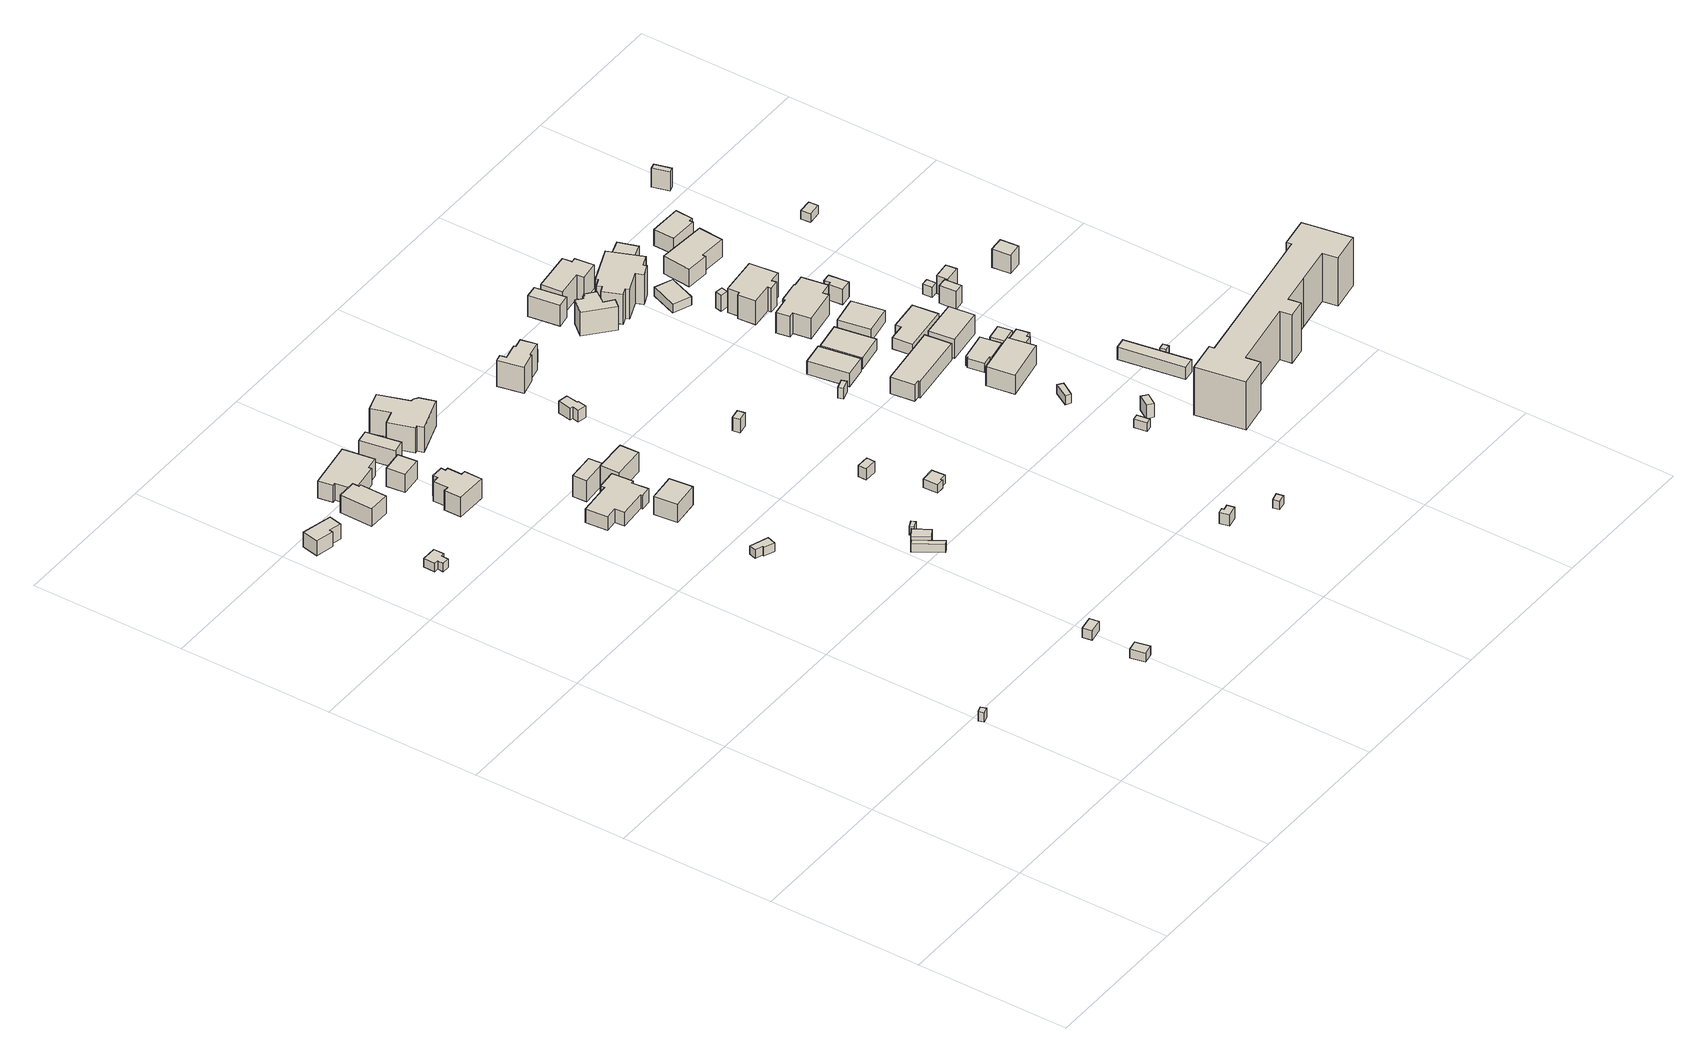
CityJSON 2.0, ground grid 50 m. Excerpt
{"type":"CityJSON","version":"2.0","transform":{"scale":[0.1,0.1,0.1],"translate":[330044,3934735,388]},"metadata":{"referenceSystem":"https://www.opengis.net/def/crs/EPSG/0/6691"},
"CityObjects":{
"building1":{"type":"Building","attributes":{"measuredHeight":3.6,"BuildingIDAttribute.prefecture":"14","BuildingIDAttribute.city":"14151","BuildingDetailAttribute.surveyYear":2015},"geometry":[{"type":"Solid","lod":"1","boundaries":[[[[0,1,2,3]],[[2,4,5,3]],[[1,6,4,2]],[[0,7,6,1]],[[3,5,7,0]],[[4,6,7,5]]]]}]},
"building2":{"type":"Building","attributes":{"BuildingIDAttribute.prefecture":"14","BuildingIDAttribute.city":"14151","BuildingDetailAttribute.surveyYear":2015},"geometry":[{"type":"Solid","lod":"1","boundaries":[[[[8,9,10,11,12,13,14,15]],[[14,16,17,15]],[[13,18,16,14]],[[12,19,18,13]],[[11,20,19,12]],[[10,21,20,11]],[[9,22,21,10]],[[8,23,22,9]],[[15,17,23,8]],[[16,18,19,20,21,22,23,17]]]]}]},
"building3":{"type":"Building","attributes":{"measuredHeight":3.5,"BuildingIDAttribute.prefecture":"14","BuildingIDAttribute.city":"14151","BuildingDetailAttribute.surveyYear":2015},"geometry":[{"type":"Solid","lod":"1","boundaries":[[[[24,25,26,27]],[[26,28,29,27]],[[25,30,28,26]],[[24,31,30,25]],[[27,29,31,24]],[[28,30,31,29]]]]}]},
"building4":{"type":"Building","attributes":{"measuredHeight":4.5,"BuildingIDAttribute.prefecture":"14","BuildingIDAttribute.city":"14151","BuildingDetailAttribute.surveyYear":2015},"geometry":[{"type":"Solid","lod":"1","boundaries":[[[[32,33,34,35]],[[34,36,37,35]],[[33,38,36,34]],[[32,39,38,33]],[[35,37,39,32]],[[36,38,39,37]]]]}]},
"building5":{"type":"Building","attributes":{"usage":"422","measuredHeight":6,"storeysAboveGround":1,"BuildingIDAttribute.prefecture":"14","BuildingIDAttribute.city":"14151","BuildingDetailAttribute.totalFloorArea":30.34,"BuildingDetailAttribute.buildingFootprintArea":30.34,"BuildingDetailAttribute.buildingStructureType":"601","BuildingDetailAttribute.buildingStructureOrgType":"1","BuildingDetailAttribute.orgUsage":"138","BuildingDetailAttribute.surveyYear":2015,"BuildingLandSlideRiskAttribute.description":"1","BuildingLandSlideRiskAttribute.areaType":"1"},"geometry":[{"type":"Solid","lod":"1","boundaries":[[[[40,41,42,43,44,45]],[[44,46,47,45]],[[43,48,46,44]],[[42,49,48,43]],[[41,50,49,42]],[[40,51,50,41]],[[45,47,51,40]],[[46,48,49,50,51,47]]]]}]},
"building6":{"type":"Building","attributes":{"BuildingIDAttribute.prefecture":"14","BuildingIDAttribute.city":"14151","BuildingDetailAttribute.surveyYear":2015},"geometry":[{"type":"Solid","lod":"1","boundaries":[[[[52,53,54,55,56,57]],[[56,58,59,57]],[[55,60,58,56]],[[54,61,60,55]],[[53,62,61,54]],[[52,63,62,53]],[[57,59,63,52]],[[58,60,61,62,63,59]]]]}]},
"building7":{"type":"Building","attributes":{"usage":"411","measuredHeight":7,"storeysAboveGround":1,"BuildingIDAttribute.prefecture":"14","BuildingIDAttribute.city":"14151","BuildingDetailAttribute.totalFloorArea":62.89,"BuildingDetailAttribute.buildingFootprintArea":62.89,"BuildingDetailAttribute.buildingStructureType":"601","BuildingDetailAttribute.buildingStructureOrgType":"1","BuildingDetailAttribute.orgUsage":"10","BuildingDetailAttribute.surveyYear":2015},"geometry":[{"type":"Solid","lod":"1","boundaries":[[[[64,65,66,67,68,69]],[[68,70,71,69]],[[67,72,70,68]],[[66,73,72,67]],[[65,74,73,66]],[[64,75,74,65]],[[69,71,75,64]],[[70,72,73,74,75,71]]]]}]},
"building8":{"type":"Building","attributes":{"BuildingIDAttribute.prefecture":"14","BuildingIDAttribute.city":"14151","BuildingDetailAttribute.surveyYear":2015},"geometry":[{"type":"Solid","lod":"1","boundaries":[[[[76,77,78,79]],[[78,80,81,79]],[[77,82,80,78]],[[76,83,82,77]],[[79,81,83,76]],[[80,82,83,81]]]]}]},
"building9":{"type":"Building","attributes":{"usage":"411","measuredHeight":6.6,"storeysAboveGround":2,"BuildingIDAttribute.prefecture":"14","BuildingIDAttribute.city":"14151","BuildingDetailAttribute.totalFloorArea":296,"BuildingDetailAttribute.buildingFootprintArea":148,"BuildingDetailAttribute.buildingStructureType":"601","BuildingDetailAttribute.buildingStructureOrgType":"1","BuildingDetailAttribute.orgUsage":"10","BuildingDetailAttribute.surveyYear":2015},"geometry":[{"type":"Solid","lod":"1","boundaries":[[[[84,85,86,87,88,89,90,91,92,93,94,95]],[[94,96,97,95]],[[93,98,96,94]],[[92,99,98,93]],[[91,100,99,92]],[[90,101,100,91]],[[89,102,101,90]],[[88,103,102,89]],[[87,104,103,88]],[[86,105,104,87]],[[85,106,105,86]],[[84,107,106,85]],[[95,97,107,84]],[[96,98,99,100,101,102,103,104,105,106,107,97]]]]}]},
"building10":{"type":"Building","attributes":{"BuildingIDAttribute.prefecture":"14","BuildingIDAttribute.city":"14151","BuildingDetailAttribute.surveyYear":2015},"geometry":[{"type":"Solid","lod":"1","boundaries":[[[[108,109,110,111]],[[110,112,113,111]],[[109,114,112,110]],[[108,115,114,109]],[[111,113,115,108]],[[112,114,115,113]]]]}]},
"building11":{"type":"Building","attributes":{"usage":"422","measuredHeight":13.2,"storeysAboveGround":1,"BuildingIDAttribute.prefecture":"14","BuildingIDAttribute.city":"14151","BuildingDetailAttribute.totalFloorArea":50.46,"BuildingDetailAttribute.buildingFootprintArea":50.46,"BuildingDetailAttribute.buildingStructureType":"601","BuildingDetailAttribute.buildingStructureOrgType":"1","BuildingDetailAttribute.orgUsage":"137","BuildingDetailAttribute.surveyYear":2015,"BuildingLandSlideRiskAttribute.description":"1","BuildingLandSlideRiskAttribute.areaType":"1"},"geometry":[{"type":"Solid","lod":"1","boundaries":[[[[116,117,118,119,120,121,122,123,124,125,126,127]],[[126,128,129,127]],[[125,130,128,126]],[[124,131,130,125]],[[123,132,131,124]],[[122,133,132,123]],[[121,134,133,122]],[[120,135,134,121]],[[119,136,135,120]],[[118,137,136,119]],[[117,138,137,118]],[[116,139,138,117]],[[127,129,139,116]],[[128,130,131,132,133,134,135,136,137,138,139,129]]]]}]},
"building12":{"type":"Building","attributes":{"BuildingIDAttribute.prefecture":"14","BuildingIDAttribute.city":"14151","BuildingDetailAttribute.surveyYear":2015},"geometry":[{"type":"Solid","lod":"1","boundaries":[[[[140,141,142,143]],[[142,144,145,143]],[[141,146,144,142]],[[140,147,146,141]],[[143,145,147,140]],[[144,146,147,145]]]]}]},
"building13":{"type":"Building","attributes":{"usage":"411","measuredHeight":7.4,"storeysAboveGround":1,"BuildingIDAttribute.prefecture":"14","BuildingIDAttribute.city":"14151","BuildingDetailAttribute.totalFloorArea":133.66,"BuildingDetailAttribute.buildingFootprintArea":133.66,"BuildingDetailAttribute.buildingStructureType":"601","BuildingDetailAttribute.buildingStructureOrgType":"1","BuildingDetailAttribute.orgUsage":"10","BuildingDetailAttribute.surveyYear":2015},"geometry":[{"type":"Solid","lod":"1","boundaries":[[[[148,149,150,151,152,153,154,155]],[[154,156,157,155]],[[153,158,156,154]],[[152,159,158,153]],[[151,160,159,152]],[[150,161,160,151]],[[149,162,161,150]],[[148,163,162,149]],[[155,157,163,148]],[[156,158,159,160,161,162,163,157]]]]}]},
"building14":{"type":"Building","attributes":{"usage":"411","measuredHeight":7.3,"storeysAboveGround":1,"BuildingIDAttribute.prefecture":"14","BuildingIDAttribute.city":"14151","BuildingDetailAttribute.totalFloorArea":57.11,"BuildingDetailAttribute.buildingFootprintArea":57.11,"BuildingDetailAttribute.buildingStructureType":"601","BuildingDetailAttribute.buildingStructureOrgType":"1","BuildingDetailAttribute.orgUsage":"10","BuildingDetailAttribute.surveyYear":2015},"geometry":[{"type":"Solid","lod":"1","boundaries":[[[[164,165,166,167]],[[166,168,169,167]],[[165,170,168,166]],[[164,171,170,165]],[[167,169,171,164]],[[168,170,171,169]]]]}]},
"building15":{"type":"Building","attributes":{"usage":"411","measuredHeight":11.3,"storeysAboveGround":1,"BuildingIDAttribute.prefecture":"14","BuildingIDAttribute.city":"14151","BuildingDetailAttribute.totalFloorArea":41.99,"BuildingDetailAttribute.buildingFootprintArea":41.99,"BuildingDetailAttribute.buildingStructureType":"601","BuildingDetailAttribute.buildingStructureOrgType":"1","BuildingDetailAttribute.orgUsage":"10","BuildingDetailAttribute.surveyYear":2015,"BuildingLandSlideRiskAttribute.description":"1","BuildingLandSlideRiskAttribute.areaType":"1"},"geometry":[{"type":"Solid","lod":"1","boundaries":[[[[172,173,174,175]],[[174,176,177,175]],[[173,178,176,174]],[[172,179,178,173]],[[175,177,179,172]],[[176,178,179,177]]]]}]},
"building16":{"type":"Building","attributes":{"usage":"411","measuredHeight":9.2,"storeysAboveGround":2,"BuildingIDAttribute.prefecture":"14","BuildingIDAttribute.city":"14151","BuildingDetailAttribute.totalFloorArea":58.03,"BuildingDetailAttribute.buildingFootprintArea":29.01,"BuildingDetailAttribute.buildingStructureType":"601","BuildingDetailAttribute.buildingStructureOrgType":"1","BuildingDetailAttribute.orgUsage":"10","BuildingDetailAttribute.surveyYear":2015,"BuildingLandSlideRiskAttribute.description":"1","BuildingLandSlideRiskAttribute.areaType":"1"},"geometry":[{"type":"Solid","lod":"1","boundaries":[[[[180,181,182,183]],[[182,184,185,183]],[[181,186,184,182]],[[180,187,186,181]],[[183,185,187,180]],[[184,186,187,185]]]]}]},
"building17":{"type":"Building","attributes":{"usage":"411","measuredHeight":7.6,"storeysAboveGround":1,"BuildingIDAttribute.prefecture":"14","BuildingIDAttribute.city":"14151","BuildingDetailAttribute.totalFloorArea":56.02,"BuildingDetailAttribute.buildingFootprintArea":56.02,"BuildingDetailAttribute.buildingStructureType":"601","BuildingDetailAttribute.buildingStructureOrgType":"1","BuildingDetailAttribute.orgUsage":"10","BuildingDetailAttribute.surveyYear":2015,"BuildingLandSlideRiskAttribute.description":"1","BuildingLandSlideRiskAttribute.areaType":"1"},"geometry":[{"type":"Solid","lod":"1","boundaries":[[[[188,189,190,191]],[[190,192,193,191]],[[189,194,192,190]],[[188,195,194,189]],[[191,193,195,188]],[[192,194,195,193]]]]}]},
"building18":{"type":"Building","attributes":{"usage":"411","measuredHeight":6.3,"storeysAboveGround":1,"BuildingIDAttribute.prefecture":"14","BuildingIDAttribute.city":"14151","BuildingDetailAttribute.totalFloorArea":15.92,"BuildingDetailAttribute.buildingFootprintArea":15.92,"BuildingDetailAttribute.buildingStructureType":"601","BuildingDetailAttribute.buildingStructureOrgType":"1","BuildingDetailAttribute.orgUsage":"10","BuildingDetailAttribute.surveyYear":2015,"BuildingLandSlideRiskAttribute.description":"1","BuildingLandSlideRiskAttribute.areaType":"1"},"geometry":[{"type":"Solid","lod":"1","boundaries":[[[[196,197,198,199]],[[198,200,201,199]],[[197,202,200,198]],[[196,203,202,197]],[[199,201,203,196]],[[200,202,203,201]]]]}]},
"building19":{"type":"Building","attributes":{"BuildingIDAttribute.prefecture":"14","BuildingIDAttribute.city":"14151","BuildingDetailAttribute.surveyYear":2015},"geometry":[{"type":"Solid","lod":"1","boundaries":[[[[204,205,206,207,208,209]],[[208,210,211,209]],[[207,212,210,208]],[[206,213,212,207]],[[205,214,213,206]],[[204,215,214,205]],[[209,211,215,204]],[[210,212,213,214,215,211]]]]}]},
"building20":{"type":"Building","attributes":{"measuredHeight":4.3,"BuildingIDAttribute.prefecture":"14","BuildingIDAttribute.city":"14151","BuildingDetailAttribute.surveyYear":2015},"geometry":[{"type":"Solid","lod":"1","boundaries":[[[[216,217,218,219]],[[218,220,221,219]],[[217,222,220,218]],[[216,223,222,217]],[[219,221,223,216]],[[220,222,223,221]]]]}]},
"building21":{"type":"Building","attributes":{"measuredHeight":4.3,"BuildingIDAttribute.prefecture":"14","BuildingIDAttribute.city":"14151","BuildingDetailAttribute.surveyYear":2015},"geometry":[{"type":"Solid","lod":"1","boundaries":[[[[224,225,226,227,228,229]],[[228,230,231,229]],[[227,232,230,228]],[[226,233,232,227]],[[225,234,233,226]],[[224,235,234,225]],[[229,231,235,224]],[[230,232,233,234,235,231]]]]}]},
"building22":{"type":"Building","attributes":{"usage":"422","measuredHeight":9.7,"storeysAboveGround":1,"BuildingIDAttribute.prefecture":"14","BuildingIDAttribute.city":"14151","BuildingDetailAttribute.totalFloorArea":137.2,"BuildingDetailAttribute.buildingFootprintArea":137.2,"BuildingDetailAttribute.buildingStructureType":"601","BuildingDetailAttribute.buildingStructureOrgType":"1","BuildingDetailAttribute.orgUsage":"132","BuildingDetailAttribute.surveyYear":2015,"BuildingLandSlideRiskAttribute.description":"1","BuildingLandSlideRiskAttribute.areaType":"1"},"geometry":[{"type":"Solid","lod":"1","boundaries":[[[[236,237,238,239,240,241,242,243,244,245,246]],[[245,247,248,246]],[[244,249,247,245]],[[243,250,249,244]],[[242,251,250,243]],[[241,252,251,242]],[[240,253,252,241]],[[239,254,253,240]],[[238,255,254,239]],[[237,256,255,238]],[[236,257,256,237]],[[246,248,257,236]],[[247,249,250,251,252,253,254,255,256,257,248]]]]}]},
"building23":{"type":"Building","attributes":{"measuredHeight":5.2,"BuildingIDAttribute.prefecture":"14","BuildingIDAttribute.city":"14151","BuildingDetailAttribute.surveyYear":2015,"BuildingLandSlideRiskAttribute.description":"1","BuildingLandSlideRiskAttribute.areaType":"1"},"geometry":[{"type":"Solid","lod":"1","boundaries":[[[[258,259,260,261,262,263,264,265]],[[264,266,267,265]],[[263,268,266,264]],[[262,269,268,263]],[[261,270,269,262]],[[260,271,270,261]],[[259,272,271,260]],[[258,273,272,259]],[[265,267,273,258]],[[266,268,269,270,271,272,273,267]]]]}]},
"building24":{"type":"Building","attributes":{"measuredHeight":5,"BuildingIDAttribute.prefecture":"14","BuildingIDAttribute.city":"14151","BuildingDetailAttribute.surveyYear":2015,"BuildingLandSlideRiskAttribute.description":"1","BuildingLandSlideRiskAttribute.areaType":"1"},"geometry":[{"type":"Solid","lod":"1","boundaries":[[[[274,275,276,277]],[[276,278,279,277]],[[275,280,278,276]],[[274,281,280,275]],[[277,279,281,274]],[[278,280,281,279]]]]}]},
"building25":{"type":"Building","attributes":{"BuildingIDAttribute.prefecture":"14","BuildingIDAttribute.city":"14151","BuildingDetailAttribute.surveyYear":2015},"geometry":[{"type":"Solid","lod":"1","boundaries":[[[[282,283,284,285]],[[284,286,287,285]],[[283,288,286,284]],[[282,289,288,283]],[[285,287,289,282]],[[286,288,289,287]]]]}]},
"building26":{"type":"Building","attributes":{"usage":"411","measuredHeight":9.9,"storeysAboveGround":2,"BuildingIDAttribute.prefecture":"14","BuildingIDAttribute.city":"14151","BuildingDetailAttribute.totalFloorArea":97.02,"BuildingDetailAttribute.buildingFootprintArea":48.51,"BuildingDetailAttribute.buildingStructureType":"601","BuildingDetailAttribute.buildingStructureOrgType":"1","BuildingDetailAttribute.orgUsage":"10","BuildingDetailAttribute.surveyYear":2015,"BuildingLandSlideRiskAttribute.description":"1","BuildingLandSlideRiskAttribute.areaType":"1"},"geometry":[{"type":"Solid","lod":"1","boundaries":[[[[290,291,292,293,294,295,296,297,298,299]],[[298,300,301,299]],[[297,302,300,298]],[[296,303,302,297]],[[295,304,303,296]],[[294,305,304,295]],[[293,306,305,294]],[[292,307,306,293]],[[291,308,307,292]],[[290,309,308,291]],[[299,301,309,290]],[[300,302,303,304,305,306,307,308,309,301]]]]}]},
"building27":{"type":"Building","attributes":{"measuredHeight":4.3,"BuildingIDAttribute.prefecture":"14","BuildingIDAttribute.city":"14151","BuildingDetailAttribute.surveyYear":2015},"geometry":[{"type":"Solid","lod":"1","boundaries":[[[[310,311,312,313]],[[312,314,315,313]],[[311,316,314,312]],[[310,317,316,311]],[[313,315,317,310]],[[314,316,317,315]]]]}]},
"building28":{"type":"Building","attributes":{"measuredHeight":5.1,"BuildingIDAttribute.prefecture":"14","BuildingIDAttribute.city":"14151","BuildingDetailAttribute.surveyYear":2015,"BuildingLandSlideRiskAttribute.description":"1","BuildingLandSlideRiskAttribute.areaType":"1"},"geometry":[{"type":"Solid","lod":"1","boundaries":[[[[318,319,320,321]],[[320,322,323,321]],[[319,324,322,320]],[[318,325,324,319]],[[321,323,325,318]],[[322,324,325,323]]]]}]},
"building29":{"type":"Building","attributes":{"BuildingIDAttribute.prefecture":"14","BuildingIDAttribute.city":"14151","BuildingDetailAttribute.surveyYear":2015},"geometry":[{"type":"Solid","lod":"1","boundaries":[[[[326,327,328,329]],[[328,330,331,329]],[[327,332,330,328]],[[326,333,332,327]],[[329,331,333,326]],[[330,332,333,331]]]]}]},
"building30":{"type":"Building","attributes":{"measuredHeight":5,"BuildingIDAttribute.prefecture":"14","BuildingIDAttribute.city":"14151","BuildingDetailAttribute.surveyYear":2015},"geometry":[{"type":"Solid","lod":"1","boundaries":[[[[334,335,336,337]],[[336,338,339,337]],[[335,340,338,336]],[[334,341,340,335]],[[337,339,341,334]],[[338,340,341,339]]]]}]},
"building31":{"type":"Building","attributes":{"measuredHeight":3.8,"BuildingIDAttribute.prefecture":"14","BuildingIDAttribute.city":"14151","BuildingDetailAttribute.surveyYear":2015},"geometry":[{"type":"Solid","lod":"1","boundaries":[[[[342,343,344,345]],[[344,346,347,345]],[[343,348,346,344]],[[342,349,348,343]],[[345,347,349,342]],[[346,348,349,347]]]]}]},
"building32":{"type":"Building","attributes":{"measuredHeight":7,"BuildingIDAttribute.prefecture":"14","BuildingIDAttribute.city":"14151","BuildingDetailAttribute.surveyYear":2015},"geometry":[{"type":"Solid","lod":"1","boundaries":[[[[350,351,352,353]],[[352,354,355,353]],[[351,356,354,352]],[[350,357,356,351]],[[353,355,357,350]],[[354,356,357,355]]]]}]},
"building33":{"type":"Building","attributes":{"usage":"441","measuredHeight":6.5,"storeysAboveGround":1,"BuildingIDAttribute.prefecture":"14","BuildingIDAttribute.city":"14151","BuildingDetailAttribute.totalFloorArea":149.79,"BuildingDetailAttribute.buildingFootprintArea":149.79,"BuildingDetailAttribute.buildingStructureType":"610","BuildingDetailAttribute.buildingStructureOrgType":"2","BuildingDetailAttribute.orgUsage":"172","BuildingDetailAttribute.surveyYear":2015},"geometry":[{"type":"Solid","lod":"1","boundaries":[[[[358,359,360,361,362,363]],[[362,364,365,363]],[[361,366,364,362]],[[360,367,366,361]],[[359,368,367,360]],[[358,369,368,359]],[[363,365,369,358]],[[364,366,367,368,369,365]]]]}]},
"building34":{"type":"Building","attributes":{"usage":"411","measuredHeight":7.8,"storeysAboveGround":1,"BuildingIDAttribute.prefecture":"14","BuildingIDAttribute.city":"14151","BuildingDetailAttribute.totalFloorArea":109.3,"BuildingDetailAttribute.buildingFootprintArea":109.3,"BuildingDetailAttribute.buildingStructureType":"601","BuildingDetailAttribute.buildingStructureOrgType":"1","BuildingDetailAttribute.orgUsage":"10","BuildingDetailAttribute.surveyYear":2015},"geometry":[{"type":"Solid","lod":"1","boundaries":[[[[370,371,372,373]],[[372,374,375,373]],[[371,376,374,372]],[[370,377,376,371]],[[373,375,377,370]],[[374,376,377,375]]]]}]},
"building35":{"type":"Building","attributes":{"measuredHeight":5.5,"BuildingIDAttribute.prefecture":"14","BuildingIDAttribute.city":"14151","BuildingDetailAttribute.surveyYear":2015},"geometry":[{"type":"Solid","lod":"1","boundaries":[[[[378,379,380,381]],[[380,382,383,381]],[[379,384,382,380]],[[378,385,384,379]],[[381,383,385,378]],[[382,384,385,383]]]]}]},
"building36":{"type":"Building","attributes":{"usage":"411","measuredHeight":8.9,"storeysAboveGround":1,"BuildingIDAttribute.prefecture":"14","BuildingIDAttribute.city":"14151","BuildingDetailAttribute.totalFloorArea":51.85,"BuildingDetailAttribute.buildingFootprintArea":51.85,"BuildingDetailAttribute.buildingStructureType":"601","BuildingDetailAttribute.buildingStructureOrgType":"1","BuildingDetailAttribute.orgUsage":"10","BuildingDetailAttribute.surveyYear":2015,"BuildingLandSlideRiskAttribute.description":"1","BuildingLandSlideRiskAttribute.areaType":"1"},"geometry":[{"type":"Solid","lod":"1","boundaries":[[[[386,387,388,389,390,391,392,393,394,395]],[[394,396,397,395]],[[393,398,396,394]],[[392,399,398,393]],[[391,400,399,392]],[[390,401,400,391]],[[389,402,401,390]],[[388,403,402,389]],[[387,404,403,388]],[[386,405,404,387]],[[395,397,405,386]],[[396,398,399,400,401,402,403,404,405,397]]]]}]},
"building37":{"type":"Building","attributes":{"usage":"441","measuredHeight":3.7,"storeysAboveGround":1,"BuildingIDAttribute.prefecture":"14","BuildingIDAttribute.city":"14151","BuildingDetailAttribute.totalFloorArea":37.9,"BuildingDetailAttribute.buildingFootprintArea":37.9,"BuildingDetailAttribute.buildingStructureType":"601","BuildingDetailAttribute.buildingStructureOrgType":"1","BuildingDetailAttribute.orgUsage":"172","BuildingDetailAttribute.surveyYear":2015},"geometry":[{"type":"Solid","lod":"1","boundaries":[[[[406,407,408,409,410,411,412,413]],[[412,414,415,413]],[[411,416,414,412]],[[410,417,416,411]],[[409,418,417,410]],[[408,419,418,409]],[[407,420,419,408]],[[406,421,420,407]],[[413,415,421,406]],[[414,416,417,418,419,420,421,415]]]]}]},
"building38":{"type":"Building","attributes":{"usage":"422","measuredHeight":4.8,"storeysAboveGround":1,"BuildingIDAttribute.prefecture":"14","BuildingIDAttribute.city":"14151","BuildingDetailAttribute.totalFloorArea":91.83,"BuildingDetailAttribute.buildingFootprintArea":91.83,"BuildingDetailAttribute.buildingStructureType":"610","BuildingDetailAttribute.buildingStructureOrgType":"2","BuildingDetailAttribute.orgUsage":"135","BuildingDetailAttribute.surveyYear":2015},"geometry":[{"type":"Solid","lod":"1","boundaries":[[[[422,423,424,425]],[[424,426,427,425]],[[423,428,426,424]],[[422,429,428,423]],[[425,427,429,422]],[[426,428,429,427]]]]}]},
"building39":{"type":"Building","attributes":{"usage":"411","measuredHeight":8,"storeysAboveGround":2,"BuildingIDAttribute.prefecture":"14","BuildingIDAttribute.city":"14151","BuildingDetailAttribute.totalFloorArea":59.87,"BuildingDetailAttribute.buildingFootprintArea":29.93,"BuildingDetailAttribute.buildingStructureType":"601","BuildingDetailAttribute.buildingStructureOrgType":"1","BuildingDetailAttribute.orgUsage":"10","BuildingDetailAttribute.surveyYear":2015},"geometry":[{"type":"Solid","lod":"1","boundaries":[[[[430,431,432,433]],[[432,434,435,433]],[[431,436,434,432]],[[430,437,436,431]],[[433,435,437,430]],[[434,436,437,435]]]]}]},
"building40":{"type":"Building","attributes":{"usage":"411","measuredHeight":5.6,"storeysAboveGround":1,"BuildingIDAttribute.prefecture":"14","BuildingIDAttribute.city":"14151","BuildingDetailAttribute.totalFloorArea":22.55,"BuildingDetailAttribute.buildingFootprintArea":22.55,"BuildingDetailAttribute.buildingStructureType":"601","BuildingDetailAttribute.buildingStructureOrgType":"1","BuildingDetailAttribute.orgUsage":"10","BuildingDetailAttribute.surveyYear":2015},"geometry":[{"type":"Solid","lod":"1","boundaries":[[[[438,439,440,441,442,443]],[[442,444,445,443]],[[441,446,444,442]],[[440,447,446,441]],[[439,448,447,440]],[[438,449,448,439]],[[443,445,449,438]],[[444,446,447,448,449,445]]]]}]},
"building41":{"type":"Building","attributes":{"usage":"451","measuredHeight":4.7,"storeysAboveGround":1,"BuildingIDAttribute.prefecture":"14","BuildingIDAttribute.city":"14151","BuildingDetailAttribute.totalFloorArea":100.28,"BuildingDetailAttribute.buildingFootprintArea":100.28,"BuildingDetailAttribute.buildingStructureType":"610","BuildingDetailAttribute.buildingStructureOrgType":"2","BuildingDetailAttribute.orgUsage":"200","BuildingDetailAttribute.surveyYear":2015},"geometry":[{"type":"Solid","lod":"1","boundaries":[[[[450,451,452,453,454,455]],[[454,456,457,455]],[[453,458,456,454]],[[452,459,458,453]],[[451,460,459,452]],[[450,461,460,451]],[[455,457,461,450]],[[456,458,459,460,461,457]]]]}]},
"building42":{"type":"Building","attributes":{"usage":"441","measuredHeight":7.5,"storeysAboveGround":1,"BuildingIDAttribute.prefecture":"14","BuildingIDAttribute.city":"14151","BuildingDetailAttribute.totalFloorArea":82.23,"BuildingDetailAttribute.buildingFootprintArea":82.23,"BuildingDetailAttribute.buildingStructureType":"610","BuildingDetailAttribute.buildingStructureOrgType":"2","BuildingDetailAttribute.orgUsage":"172","BuildingDetailAttribute.surveyYear":2015},"geometry":[{"type":"Solid","lod":"1","boundaries":[[[[462,463,464,465]],[[464,466,467,465]],[[463,468,466,464]],[[462,469,468,463]],[[465,467,469,462]],[[466,468,469,467]]]]}]},
"building43":{"type":"Building","attributes":{"BuildingIDAttribute.prefecture":"14","BuildingIDAttribute.city":"14151","BuildingDetailAttribute.surveyYear":2015},"geometry":[{"type":"Solid","lod":"1","boundaries":[[[[470,471,472,473]],[[472,474,475,473]],[[471,476,474,472]],[[470,477,476,471]],[[473,475,477,470]],[[474,476,477,475]]]]}]},
"building44":{"type":"Building","attributes":{"usage":"401","measuredHeight":3.8,"storeysAboveGround":1,"BuildingIDAttribute.prefecture":"14","BuildingIDAttribute.city":"14151","BuildingDetailAttribute.totalFloorArea":19.14,"BuildingDetailAttribute.buildingFootprintArea":19.14,"BuildingDetailAttribute.buildingStructureType":"601","BuildingDetailAttribute.buildingStructureOrgType":"1","BuildingDetailAttribute.orgUsage":"61","BuildingDetailAttribute.surveyYear":2015},"geometry":[{"type":"Solid","lod":"1","boundaries":[[[[478,479,480,481]],[[480,482,483,481]],[[479,484,482,480]],[[478,485,484,479]],[[481,483,485,478]],[[482,484,485,483]]]]}]},
"building45":{"type":"Building","attributes":{"measuredHeight":6.8,"BuildingIDAttribute.prefecture":"14","BuildingIDAttribute.city":"14151","BuildingDetailAttribute.surveyYear":2015},"geometry":[{"type":"Solid","lod":"1","boundaries":[[[[486,487,488,489]],[[488,490,491,489]],[[487,492,490,488]],[[486,493,492,487]],[[489,491,493,486]],[[490,492,493,491]]]]}]},
"building46":{"type":"Building","attributes":{"usage":"411","measuredHeight":8.4,"storeysAboveGround":1,"BuildingIDAttribute.prefecture":"14","BuildingIDAttribute.city":"14151","BuildingDetailAttribute.totalFloorArea":132.01,"BuildingDetailAttribute.buildingFootprintArea":132.01,"BuildingDetailAttribute.buildingStructureType":"601","BuildingDetailAttribute.buildingStructureOrgType":"1","BuildingDetailAttribute.orgUsage":"10","BuildingDetailAttribute.surveyYear":2015},"geometry":[{"type":"Solid","lod":"1","boundaries":[[[[494,495,496,497,498,499,500,501,502,503,504,505]],[[504,506,507,505]],[[503,508,506,504]],[[502,509,508,503]],[[501,510,509,502]],[[500,511,510,501]],[[499,512,511,500]],[[498,513,512,499]],[[497,514,513,498]],[[496,515,514,497]],[[495,516,515,496]],[[494,517,516,495]],[[505,507,517,494]],[[506,508,509,510,511,512,513,514,515,516,517,507]]]]}]},
"building47":{"type":"Building","attributes":{"usage":"411","measuredHeight":3.5,"storeysAboveGround":1,"BuildingIDAttribute.prefecture":"14","BuildingIDAttribute.city":"14151","BuildingDetailAttribute.totalFloorArea":49.53,"BuildingDetailAttribute.buildingFootprintArea":49.53,"BuildingDetailAttribute.buildingStructureType":"601","BuildingDetailAttribute.buildingStructureOrgType":"1","BuildingDetailAttribute.orgUsage":"10","BuildingDetailAttribute.surveyYear":2015},"geometry":[{"type":"Solid","lod":"1","boundaries":[[[[518,519,520,521]],[[520,522,523,521]],[[519,524,522,520]],[[518,525,524,519]],[[521,523,525,518]],[[522,524,525,523]]]]}]},
"building48":{"type":"Building","attributes":{"measuredHeight":6.9,"BuildingIDAttribute.prefecture":"14","BuildingIDAttribute.city":"14151","BuildingDetailAttribute.surveyYear":2015},"geometry":[{"type":"Solid","lod":"1","boundaries":[[[[526,527,528,529]],[[528,530,531,529]],[[527,532,530,528]],[[526,533,532,527]],[[529,531,533,526]],[[530,532,533,531]]]]}]},
"building49":{"type":"Building","attributes":{"usage":"411","measuredHeight":12.6,"storeysAboveGround":2,"BuildingIDAttribute.prefecture":"14","BuildingIDAttribute.city":"14151","BuildingDetailAttribute.totalFloorArea":320.98,"BuildingDetailAttribute.buildingFootprintArea":160.49,"BuildingDetailAttribute.buildingStructureType":"601","BuildingDetailAttribute.buildingStructureOrgType":"1","BuildingDetailAttribute.orgUsage":"10","BuildingDetailAttribute.surveyYear":2015},"geometry":[{"type":"Solid","lod":"1","boundaries":[[[[534,535,536,537,538,539,540,541,542,543,544,545,546,547]],[[546,548,549,547]],[[545,550,548,546]],[[544,551,550,545]],[[543,552,551,544]],[[542,553,552,543]],[[541,554,553,542]],[[540,555,554,541]],[[539,556,555,540]],[[538,557,556,539]],[[537,558,557,538]],[[536,559,558,537]],[[535,560,559,536]],[[534,561,560,535]],[[547,549,561,534]],[[548,550,551,552,553,554,555,556,557,558,559,560,561,549]]]]}]},
"building50":{"type":"Building","attributes":{"usage":"411","measuredHeight":10.4,"storeysAboveGround":2,"BuildingIDAttribute.prefecture":"14","BuildingIDAttribute.city":"14151","BuildingDetailAttribute.totalFloorArea":159.28,"BuildingDetailAttribute.buildingFootprintArea":79.64,"BuildingDetailAttribute.buildingStructureType":"601","BuildingDetailAttribute.buildingStructureOrgType":"1","BuildingDetailAttribute.orgUsage":"10","BuildingDetailAttribute.surveyYear":2015},"geometry":[{"type":"Solid","lod":"1","boundaries":[[[[562,563,564,565,566,567,568,569]],[[568,570,571,569]],[[567,572,570,568]],[[566,573,572,567]],[[565,574,573,566]],[[564,575,574,565]],[[563,576,575,564]],[[562,577,576,563]],[[569,571,577,562]],[[570,572,573,574,575,576,577,571]]]]}]},
"building51":{"type":"Building","attributes":{"usage":"411","measuredHeight":10.2,"storeysAboveGround":2,"BuildingIDAttribute.prefecture":"14","BuildingIDAttribute.city":"14151","BuildingDetailAttribute.totalFloorArea":186.22,"BuildingDetailAttribute.buildingFootprintArea":93.11,"BuildingDetailAttribute.buildingStructureType":"601","BuildingDetailAttribute.buildingStructureOrgType":"1","BuildingDetailAttribute.orgUsage":"10","BuildingDetailAttribute.surveyYear":2015},"geometry":[{"type":"Solid","lod":"1","boundaries":[[[[578,579,580,581,582,583,584,585,586,587]],[[586,588,589,587]],[[585,590,588,586]],[[584,591,590,585]],[[583,592,591,584]],[[582,593,592,583]],[[581,594,593,582]],[[580,595,594,581]],[[579,596,595,580]],[[578,597,596,579]],[[587,589,597,578]],[[588,590,591,592,593,594,595,596,597,589]]]]}]},
"building52":{"type":"Building","attributes":{"usage":"422","measuredHeight":18.4,"storeysAboveGround":3,"BuildingIDAttribute.prefecture":"14","BuildingIDAttribute.city":"14151","BuildingDetailAttribute.totalFloorArea":2124.33,"BuildingDetailAttribute.buildingFootprintArea":708.11,"BuildingDetailAttribute.buildingStructureType":"610","BuildingDetailAttribute.buildingStructureOrgType":"2","BuildingDetailAttribute.orgUsage":"135","BuildingDetailAttribute.surveyYear":2015},"geometry":[{"type":"Solid","lod":"1","boundaries":[[[[598,599,600,601,602,603,604,605,606,607,608,609,610,611,612,613,614,615,616,617]],[[616,618,619,617]],[[615,620,618,616]],[[614,621,620,615]],[[613,622,621,614]],[[612,623,622,613]],[[611,624,623,612]],[[610,625,624,611]],[[609,626,625,610]],[[608,627,626,609]],[[607,628,627,608]],[[606,629,628,607]],[[605,630,629,606]],[[604,631,630,605]],[[603,632,631,604]],[[602,633,632,603]],[[601,634,633,602]],[[600,635,634,601]],[[599,636,635,600]],[[598,637,636,599]],[[617,619,637,598]],[[618,620,621,622,623,624,625,626,627,628,629,630,631,632,633,634,635,636,637,619]]]]}]},
"building53":{"type":"Building","attributes":{"usage":"411","measuredHeight":5.8,"storeysAboveGround":1,"BuildingIDAttribute.prefecture":"14","BuildingIDAttribute.city":"14151","BuildingDetailAttribute.totalFloorArea":17.96,"BuildingDetailAttribute.buildingFootprintArea":17.96,"BuildingDetailAttribute.buildingStructureType":"601","BuildingDetailAttribute.buildingStructureOrgType":"1","BuildingDetailAttribute.orgUsage":"10","BuildingDetailAttribute.surveyYear":2015},"geometry":[{"type":"Solid","lod":"1","boundaries":[[[[638,639,640,641,642,643]],[[642,644,645,643]],[[641,646,644,642]],[[640,647,646,641]],[[639,648,647,640]],[[638,649,648,639]],[[643,645,649,638]],[[644,646,647,648,649,645]]]]}]},
"building54":{"type":"Building","attributes":{"measuredHeight":6.7,"BuildingIDAttribute.prefecture":"14","BuildingIDAttribute.city":"14151","BuildingDetailAttribute.surveyYear":2015},"geometry":[{"type":"Solid","lod":"1","boundaries":[[[[650,651,652,653]],[[652,654,655,653]],[[651,656,654,652]],[[650,657,656,651]],[[653,655,657,650]],[[654,656,657,655]]]]}]},
"building55":{"type":"Building","attributes":{"measuredHeight":3.9,"BuildingIDAttribute.prefecture":"14","BuildingIDAttribute.city":"14151","BuildingDetailAttribute.surveyYear":2015},"geometry":[{"type":"Solid","lod":"1","boundaries":[[[[658,659,660,661]],[[660,662,663,661]],[[659,664,662,660]],[[658,665,664,659]],[[661,663,665,658]],[[662,664,665,663]]]]}]},
"building56":{"type":"Building","attributes":{"measuredHeight":5.2,"BuildingIDAttribute.prefecture":"14","BuildingIDAttribute.city":"14151","BuildingDetailAttribute.surveyYear":2015},"geometry":[{"type":"Solid","lod":"1","boundaries":[[[[666,667,668,669]],[[668,670,671,669]],[[667,672,670,668]],[[666,673,672,667]],[[669,671,673,666]],[[670,672,673,671]]]]}]},
"building57":{"type":"Building","attributes":{"measuredHeight":6.6,"BuildingIDAttribute.prefecture":"14","BuildingIDAttribute.city":"14151","BuildingDetailAttribute.surveyYear":2015},"geometry":[{"type":"Solid","lod":"1","boundaries":[[[[674,675,676,677]],[[676,678,679,677]],[[675,680,678,676]],[[674,681,680,675]],[[677,679,681,674]],[[678,680,681,679]]]]}]},
"building58":{"type":"Building","attributes":{"usage":"411","measuredHeight":8.3,"storeysAboveGround":2,"BuildingIDAttribute.prefecture":"14","BuildingIDAttribute.city":"14151","BuildingDetailAttribute.totalFloorArea":196.34,"BuildingDetailAttribute.buildingFootprintArea":98.17,"BuildingDetailAttribute.buildingStructureType":"601","BuildingDetailAttribute.buildingStructureOrgType":"1","BuildingDetailAttribute.orgUsage":"10","BuildingDetailAttribute.surveyYear":2015,"BuildingLandSlideRiskAttribute.description":"1","BuildingLandSlideRiskAttribute.areaType":"1"},"geometry":[{"type":"Solid","lod":"1","boundaries":[[[[682,683,684,685,686,687]],[[686,688,689,687]],[[685,690,688,686]],[[684,691,690,685]],[[683,692,691,684]],[[682,693,692,683]],[[687,689,693,682]],[[688,690,691,692,693,689]]]]}]},
"building59":{"type":"Building","attributes":{"usage":"451","measuredHeight":5.8,"storeysAboveGround":1,"BuildingIDAttribute.prefecture":"14","BuildingIDAttribute.city":"14151","BuildingDetailAttribute.totalFloorArea":56.34,"BuildingDetailAttribute.buildingFootprintArea":56.34,"BuildingDetailAttribute.buildingStructureType":"601","BuildingDetailAttribute.buildingStructureOrgType":"1","BuildingDetailAttribute.orgUsage":"200","BuildingDetailAttribute.surveyYear":2015},"geometry":[{"type":"Solid","lod":"1","boundaries":[[[[694,695,696,697,698,699]],[[698,700,701,699]],[[697,702,700,698]],[[696,703,702,697]],[[695,704,703,696]],[[694,705,704,695]],[[699,701,705,694]],[[700,702,703,704,705,701]]]]}]},
"building60":{"type":"Building","attributes":{"measuredHeight":7.9,"BuildingIDAttribute.prefecture":"14","BuildingIDAttribute.city":"14151","BuildingDetailAttribute.surveyYear":2015},"geometry":[{"type":"Solid","lod":"1","boundaries":[[[[706,707,708,709]],[[708,710,711,709]],[[707,712,710,708]],[[706,713,712,707]],[[709,711,713,706]],[[710,712,713,711]]]]}]},
"building61":{"type":"Building","attributes":{"measuredHeight":3.3,"BuildingIDAttribute.prefecture":"14","BuildingIDAttribute.city":"14151","BuildingDetailAttribute.surveyYear":2015,"BuildingLandSlideRiskAttribute.description":"1","BuildingLandSlideRiskAttribute.areaType":"1"},"geometry":[{"type":"Solid","lod":"1","boundaries":[[[[714,715,716,717]],[[716,718,719,717]],[[715,720,718,716]],[[714,721,720,715]],[[717,719,721,714]],[[718,720,721,719]]]]}]},
"building62":{"type":"Building","attributes":{"measuredHeight":6.8,"BuildingIDAttribute.prefecture":"14","BuildingIDAttribute.city":"14151","BuildingDetailAttribute.surveyYear":2015,"BuildingLandSlideRiskAttribute.description":"1","BuildingLandSlideRiskAttribute.areaType":"1"},"geometry":[{"type":"Solid","lod":"1","boundaries":[[[[722,723,724,725]],[[724,726,727,725]],[[723,728,726,724]],[[722,729,728,723]],[[725,727,729,722]],[[726,728,729,727]]]]}]}
},
"vertices":[
[141,216,358],[136,234,358],[157,241,358],[163,223,358],[157,241,391],[163,223,391],[136,234,391],[141,216,391],
[23,2037,168],[73,2036,168],[73,2002,168],[61,2002,168],[60,1978,168],[36,1979,168],[37,1998,168],[22,1998,168],[37,1998,198],[22,1998,198],[36,1979,198],[60,1978,198],[61,2002,198],[73,2002,198],[73,2036,198],[23,2037,198],
[631,6,345],[621,53,345],[656,60,345],[666,13,345],[656,60,377],[666,13,377],[621,53,377],[631,6,377],
[686,201,334],[639,192,334],[634,223,334],[681,231,334],[634,223,367],[681,231,367],[639,192,367],[686,201,367],
[119,2420,57],[109,2377,57],[70,2387,57],[68,2376,57],[9,2390,57],[21,2443,57],[9,2390,110],[21,2443,110],[68,2376,110],[70,2387,110],[109,2377,110],[119,2420,110],
[569,1221,233],[534,1234,233],[536,1239,233],[511,1248,233],[519,1271,233],[579,1250,233],[519,1271,263],[579,1250,263],[511,1248,263],[536,1239,263],[534,1234,263],[569,1221,263],
[267,2423,58],[275,2423,58],[274,2336,58],[203,2337,58],[205,2444,58],[267,2444,58],[205,2444,121],[267,2444,121],[203,2337,121],[274,2336,121],[275,2423,121],[267,2423,121],
[784,789,282],[732,871,282],[746,880,282],[799,798,282],[746,880,312],[799,798,312],[732,871,312],[784,789,312],
[537,1790,181],[602,1796,181],[608,1727,181],[599,1726,181],[604,1672,181],[569,1669,181],[569,1675,181],[478,1667,181],[475,1699,181],[435,1696,181],[429,1767,181],[538,1777,181],[429,1767,230],[538,1777,230],[435,1696,230],[475,1699,230],[478,1667,230],[569,1675,230],[569,1669,230],[604,1672,230],[599,1726,230],[608,1727,230],[602,1796,230],[537,1790,230],
[787,839,283],[756,888,283],[786,907,283],[817,857,283],[786,907,313],[817,857,313],[756,888,313],[787,839,313],
[368,2147,69],[368,2203,69],[384,2203,69],[383,2251,69],[404,2251,69],[404,2267,69],[445,2267,69],[445,2252,69],[455,2252,69],[455,2205,69],[470,2205,69],[470,2147,69],[470,2205,139],[470,2147,139],[455,2205,139],[455,2252,139],[445,2252,139],[445,2267,139],[404,2267,139],[404,2251,139],[383,2251,139],[384,2203,139],[368,2203,139],[368,2147,139],
[797,904,283],[791,918,283],[815,928,283],[821,914,283],[815,928,313],[821,914,313],[791,918,313],[797,904,313],
[375,2465,38],[377,2456,38],[272,2440,38],[262,2503,38],[252,2501,38],[244,2548,38],[401,2573,38],[417,2471,38],[401,2573,98],[417,2471,98],[244,2548,98],[252,2501,98],[262,2503,98],[272,2440,98],[377,2456,98],[375,2465,98],
[569,1550,187],[561,1626,187],[651,1635,187],[659,1560,187],[651,1635,252],[659,1560,252],[561,1626,252],[569,1550,252],
[453,2354,55],[385,2347,55],[378,2407,55],[446,2415,55],[378,2407,120],[446,2415,120],[385,2347,120],[453,2354,120],
[635,1849,145],[545,1842,145],[542,1888,145],[631,1895,145],[542,1888,220],[631,1895,220],[545,1842,220],[635,1849,220],
[724,1788,158],[618,1782,158],[614,1844,158],[721,1850,158],[614,1844,228],[721,1850,228],[618,1782,228],[724,1788,228],
[520,2452,39],[477,2444,39],[457,2555,39],[500,2563,39],[457,2555,99],[500,2563,99],[477,2444,99],[520,2452,99],
[959,986,311],[1006,988,311],[1009,945,311],[986,944,311],[987,939,311],[961,938,311],[987,939,341],[961,938,341],[986,944,341],[1009,945,341],[1006,988,341],[959,986,341],
[918,1151,290],[919,1178,290],[960,1177,290],[959,1150,290],[960,1177,330],[959,1150,330],[919,1178,330],[918,1151,330],
[1269,195,336],[1287,199,336],[1289,191,336],[1308,195,336],[1313,172,336],[1276,164,336],[1313,172,376],[1276,164,376],[1308,195,376],[1289,191,376],[1287,199,376],[1269,195,376],
[669,2514,38],[681,2505,38],[696,2457,38],[580,2418,38],[573,2438,38],[565,2435,38],[538,2517,38],[583,2531,38],[564,2592,38],[626,2612,38],[658,2515,38],[626,2612,128],[658,2515,128],[564,2592,128],[583,2531,128],[538,2517,128],[565,2435,128],[573,2438,128],[580,2418,128],[696,2457,128],[681,2505,128],[669,2514,128],
[808,2055,191],[812,2054,191],[807,2026,191],[779,2031,191],[782,2053,191],[773,2055,191],[781,2100,191],[814,2094,191],[781,2100,233],[814,2094,233],[773,2055,233],[782,2053,233],[779,2031,233],[807,2026,233],[812,2054,233],[808,2055,233],
[939,1593,245],[935,1616,245],[968,1622,245],[972,1598,245],[968,1622,293],[972,1598,293],[935,1616,293],[939,1593,293],
[1401,79,351],[1396,100,351],[1423,107,351],[1428,85,351],[1423,107,381],[1428,85,381],[1396,100,381],[1401,79,381],
[887,2349,115],[940,2361,115],[942,2355,115],[973,2362,115],[985,2312,115],[934,2301,115],[935,2296,115],[877,2283,115],[860,2364,115],[883,2369,115],[860,2364,208],[883,2369,208],[877,2283,208],[935,2296,208],[934,2301,208],[985,2312,208],[973,2362,208],[942,2355,208],[940,2361,208],[887,2349,208],
[1242,1449,232],[1236,1465,232],[1269,1477,232],[1275,1460,232],[1269,1477,269],[1275,1460,269],[1236,1465,269],[1242,1449,269],
[1012,2330,116],[982,2343,116],[988,2356,116],[1018,2342,116],[988,2356,162],[1018,2342,162],[982,2343,162],[1012,2330,162],
[1518,610,313],[1512,652,313],[1532,655,313],[1538,613,313],[1532,655,343],[1538,613,343],[1512,652,343],[1518,610,343],
[1559,642,317],[1583,678,317],[1603,664,317],[1579,628,317],[1603,664,366],[1579,628,366],[1583,678,366],[1559,642,366],
[1516,887,285],[1544,934,285],[1561,923,285],[1532,877,285],[1561,923,317],[1532,877,317],[1544,934,317],[1516,887,317],
[1306,1618,202],[1379,1630,202],[1401,1500,202],[1327,1488,202],[1401,1500,249],[1327,1488,249],[1379,1630,249],[1306,1618,249],
[1356,1268,242],[1355,1275,242],[1335,1273,242],[1325,1349,242],[1536,1377,242],[1546,1292,242],[1536,1377,301],[1546,1292,301],[1325,1349,301],[1335,1273,301],[1355,1275,301],[1356,1268,301],
[1499,1045,262],[1485,1134,262],[1627,1160,262],[1643,1072,262],[1627,1160,330],[1643,1072,330],[1485,1134,330],[1499,1045,330],
[1414,1503,202],[1392,1632,202],[1484,1648,202],[1506,1519,202],[1484,1648,241],[1506,1519,241],[1392,1632,241],[1414,1503,241],
[1222,2348,108],[1242,2331,108],[1248,2339,108],[1253,2335,108],[1259,2342,108],[1288,2318,108],[1259,2278,108],[1287,2256,108],[1267,2232,108],[1184,2304,108],[1267,2232,193],[1184,2304,193],[1287,2256,193],[1259,2278,193],[1288,2318,193],[1259,2342,193],[1253,2335,193],[1248,2339,193],[1242,2331,193],[1222,2348,193],
[1569,1172,257],[1568,1178,257],[1537,1173,257],[1527,1227,257],[1533,1228,257],[1532,1235,257],[1627,1252,257],[1639,1185,257],[1627,1252,290],[1639,1185,290],[1532,1235,290],[1533,1228,290],[1527,1227,290],[1537,1173,290],[1568,1178,290],[1569,1172,290],
[1756,642,328],[1722,851,328],[1758,857,328],[1793,648,328],[1758,857,372],[1793,648,372],[1722,851,372],[1756,642,372],
[1279,2414,62],[1237,2407,62],[1222,2507,62],[1263,2513,62],[1222,2507,136],[1263,2513,136],[1237,2407,136],[1279,2414,136],
[1678,1128,262],[1680,1118,262],[1640,1111,262],[1632,1161,262],[1688,1170,262],[1695,1130,262],[1688,1170,315],[1695,1130,315],[1632,1161,315],[1640,1111,315],[1680,1118,315],[1678,1128,315],
[1506,1466,230],[1559,1472,230],[1557,1491,230],[1658,1502,230],[1668,1419,230],[1513,1402,230],[1668,1419,270],[1513,1402,270],[1658,1502,270],[1557,1491,270],[1559,1472,270],[1506,1466,270],
[1690,1312,232],[1567,1296,232],[1557,1379,232],[1680,1394,232],[1557,1379,300],[1680,1394,300],[1567,1296,300],[1690,1312,300],
[1796,736,337],[1792,755,337],[1811,758,337],[1814,739,337],[1811,758,367],[1814,739,367],[1792,755,367],[1796,736,367],
[1700,1192,258],[1648,1182,258],[1640,1227,258],[1692,1236,258],[1640,1227,292],[1692,1236,292],[1648,1182,292],[1700,1192,292],
[1522,1548,209],[1503,1651,209],[1596,1668,209],[1615,1565,209],[1596,1668,251],[1615,1565,251],[1503,1651,251],[1522,1548,251],
[1585,1756,174],[1588,1737,174],[1472,1718,174],[1463,1774,174],[1446,1771,174],[1438,1814,174],[1499,1825,174],[1498,1832,174],[1571,1844,174],[1572,1840,174],[1609,1846,174],[1623,1762,174],[1609,1846,247],[1623,1762,247],[1572,1840,247],[1571,1844,247],[1498,1832,247],[1499,1825,247],[1438,1814,247],[1446,1771,247],[1463,1774,247],[1472,1718,247],[1588,1737,247],[1585,1756,247],
[1383,2127,140],[1417,2213,140],[1476,2190,140],[1442,2103,140],[1476,2190,171],[1442,2103,171],[1417,2213,171],[1383,2127,171],
[1484,2010,147],[1459,2014,147],[1463,2036,147],[1488,2032,147],[1463,2036,204],[1488,2032,204],[1459,2014,204],[1484,2010,204],
[1452,2274,94],[1457,2263,94],[1417,2247,94],[1407,2270,94],[1340,2243,94],[1335,2254,94],[1311,2244,94],[1286,2304,94],[1307,2313,94],[1301,2329,94],[1327,2340,94],[1324,2348,94],[1444,2397,94],[1488,2289,94],[1444,2397,200],[1488,2289,200],[1324,2348,200],[1327,2340,200],[1301,2329,200],[1307,2313,200],[1286,2304,200],[1311,2244,200],[1335,2254,200],[1340,2243,200],[1407,2270,200],[1417,2247,200],[1457,2263,200],[1452,2274,200],
[1407,2484,62],[1422,2486,62],[1430,2424,62],[1368,2416,62],[1365,2439,62],[1280,2428,62],[1272,2498,62],[1403,2514,62],[1272,2498,147],[1403,2514,147],[1280,2428,147],[1365,2439,147],[1368,2416,147],[1430,2424,147],[1422,2486,147],[1407,2484,147],
[1558,1910,154],[1560,1895,154],[1528,1891,154],[1527,1903,154],[1457,1895,154],[1451,1953,154],[1461,1955,154],[1458,1992,154],[1586,2006,154],[1596,1914,154],[1586,2006,239],[1596,1914,239],[1458,1992,239],[1461,1955,239],[1451,1953,239],[1457,1895,239],[1527,1903,239],[1528,1891,239],[1560,1895,239],[1558,1910,239],
[2338,621,336],[2360,489,336],[2260,472,336],[2252,521,336],[2126,499,336],[2029,483,336],[2036,443,336],[1976,433,336],[1970,470,336],[1746,432,336],[1754,386,336],[1657,369,336],[1630,528,336],[1730,545,336],[1732,529,336],[2127,596,336],[2238,615,336],[2235,631,336],[2333,647,336],[2334,641,336],[2333,647,508],[2334,641,508],[2235,631,508],[2238,615,508],[2127,596,508],[1732,529,508],[1730,545,508],[1630,528,508],[1657,369,508],[1754,386,508],[1746,432,508],[1970,470,508],[1976,433,508],[2036,443,508],[2029,483,508],[2126,499,508],[2252,521,508],[2260,472,508],[2360,489,508],[2338,621,508],
[1621,1713,200],[1616,1758,200],[1627,1759,200],[1624,1779,200],[1651,1782,200],[1659,1718,200],[1651,1782,255],[1659,1718,255],[1624,1779,255],[1627,1759,255],[1616,1758,255],[1621,1713,255],
[1777,1416,238],[1745,1413,238],[1740,1468,238],[1772,1471,238],[1740,1468,301],[1772,1471,301],[1745,1413,301],[1777,1416,301],
[1773,1500,238],[1750,1498,238],[1747,1529,238],[1770,1531,238],[1747,1529,275],[1770,1531,275],[1750,1498,275],[1773,1500,275],
[1499,2338,116],[1478,2400,116],[1532,2418,116],[1552,2356,116],[1532,2418,164],[1552,2356,164],[1478,2400,164],[1499,2338,164],
[1775,1462,238],[1771,1498,238],[1825,1504,238],[1829,1468,238],[1825,1504,303],[1829,1468,303],[1771,1498,303],[1775,1462,303],
[1581,2161,139],[1580,2150,139],[1507,2155,139],[1515,2248,139],[1675,2236,139],[1669,2154,139],[1675,2236,202],[1669,2154,202],[1515,2248,202],[1507,2155,202],[1580,2150,202],[1581,2161,202],
[1694,2282,139],[1693,2270,139],[1602,2273,139],[1604,2342,139],[1709,2339,139],[1706,2282,139],[1709,2339,196],[1706,2282,196],[1604,2342,196],[1602,2273,196],[1693,2270,196],[1694,2282,196],
[1975,1359,271],[1928,1355,271],[1922,1414,271],[1970,1418,271],[1922,1414,337],[1970,1418,337],[1928,1355,337],[1975,1359,337],
[1839,1972,234],[1836,2003,234],[1881,2007,234],[1883,1976,234],[1881,2007,264],[1883,1976,264],[1836,2003,264],[1839,1972,264],
[1966,2536,8],[1951,2589,8],[1970,2594,8],[1984,2541,8],[1970,2594,75],[1984,2541,75],[1951,2589,75],[1966,2536,75]
]}
